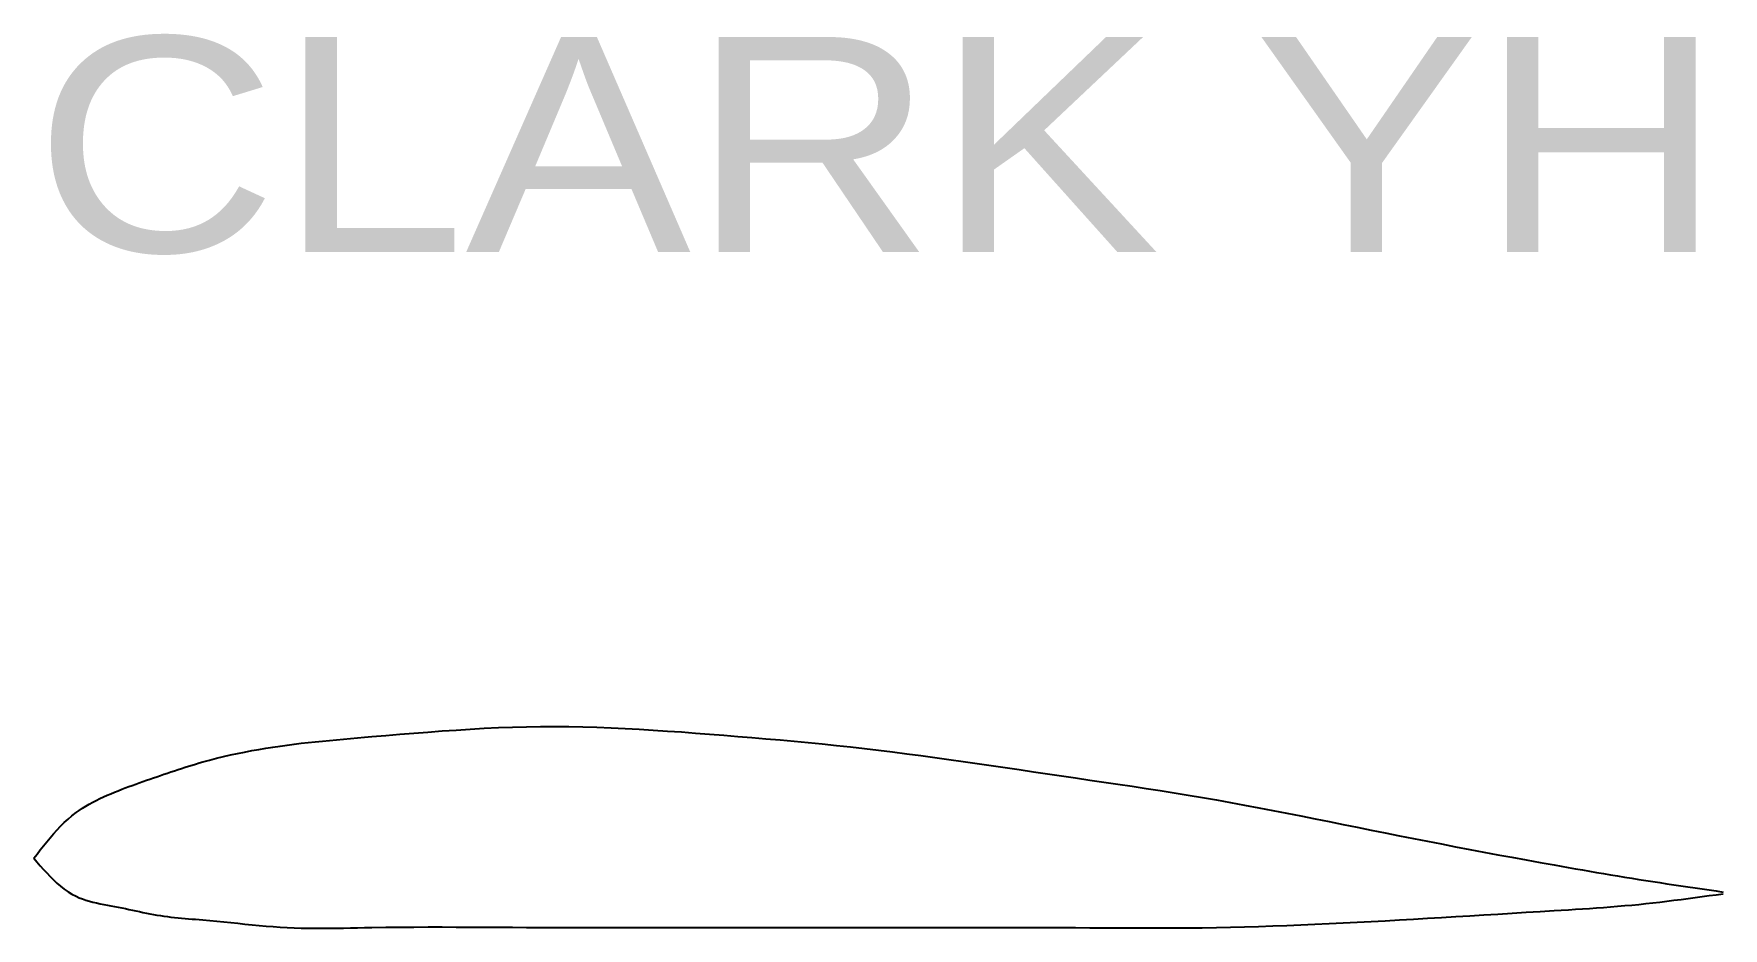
# Model space of a CAD drawing. Extents: x 0.1 to 16.1, y -0.2 to 8.3.
import ezdxf
from ezdxf.enums import TextEntityAlignment as Align

# ---------------------------------------------------------------- set-up
doc = ezdxf.new("R2010")
doc.units = 0
doc.layers.get('0').update_dxf_attribs({"linetype": 'CONTINUOUS'})

msp = doc.modelspace()

# ---------------------------------------------------------------- linework, layer by layer
at = {"color": 3, "linetype": 'CONTINUOUS'}
msp.add_lwpolyline([(0.0808, 0.5086), (0.1113, 0.5481), (0.1419, 0.5875), (0.1727, 0.6266), (0.2039, 0.6652), (0.2356, 0.7032), (0.2679, 0.7405), (0.3009, 0.7769), (0.3347, 0.8123), (0.3695, 0.8465), (0.4053, 0.8794), (0.4424, 0.9108), (0.4807, 0.9405), (0.511, 0.9622), (0.5421, 0.9828), (0.5739, 1.0025), (0.6063, 1.0214), (0.6393, 1.0394), (0.6728, 1.0568), (0.7067, 1.0734), (0.741, 1.0894), (0.7756, 1.1049), (0.8105, 1.1198), (0.8455, 1.1344), (0.8806, 1.1485), (0.9138, 1.1615), (0.947, 1.1743), (0.9802, 1.1868), (1.0135, 1.1991), (1.0467, 1.2112), (1.0801, 1.2231), (1.1134, 1.2349), (1.1468, 1.2466), (1.1802, 1.2582), (1.2136, 1.2696), (1.2471, 1.2811), (1.2805, 1.2925), (1.3136, 1.3037), (1.3467, 1.3149), (1.3799, 1.3261), (1.4131, 1.3371), (1.4463, 1.3481), (1.4796, 1.359), (1.5129, 1.3697), (1.5463, 1.3803), (1.5797, 1.3906), (1.6132, 1.4008), (1.6468, 1.4107), (1.6804, 1.4204), (1.746, 1.4385), (1.8118, 1.4556), (1.8779, 1.4717), (1.9442, 1.4869), (2.0107, 1.5013), (2.0773, 1.5148), (2.1442, 1.5275), (2.2112, 1.5394), (2.2783, 1.5507), (2.3455, 1.5612), (2.4129, 1.5711), (2.4803, 1.5804), (2.5467, 1.589), (2.6132, 1.5971), (2.6798, 1.6047), (2.7464, 1.6119), (2.813, 1.6187), (2.8797, 1.6253), (2.9463, 1.6315), (3.0131, 1.6375), (3.0798, 1.6434), (3.1465, 1.6491), (3.2133, 1.6548), (3.2801, 1.6604), (3.4132, 1.6716), (3.5464, 1.6827), (3.6796, 1.6935), (3.8129, 1.704), (3.9462, 1.714), (4.0795, 1.7232), (4.2128, 1.7317), (4.3461, 1.7391), (4.4795, 1.7455), (4.6129, 1.7506), (4.7463, 1.7542), (4.8797, 1.7564), (5.0131, 1.7568), (5.1464, 1.7557), (5.2798, 1.7531), (5.4131, 1.7491), (5.5465, 1.744), (5.6798, 1.7377), (5.8131, 1.7305), (5.9464, 1.7225), (6.0797, 1.7137), (6.213, 1.7044), (6.3462, 1.6945), (6.4794, 1.6844), (6.613, 1.6739), (6.7466, 1.6632), (6.8801, 1.6521), (7.0135, 1.6408), (7.1469, 1.629), (7.2803, 1.6168), (7.4136, 1.6041), (7.5468, 1.591), (7.68, 1.5772), (7.8131, 1.5629), (7.9461, 1.548), (8.079, 1.5324), (8.2126, 1.516), (8.3461, 1.499), (8.4795, 1.4814), (8.6129, 1.4633), (8.7462, 1.4448), (8.8794, 1.4258), (9.0127, 1.4066), (9.1459, 1.3872), (9.2791, 1.3676), (9.4123, 1.3479), (9.5455, 1.3281), (9.6787, 1.3085), (9.8122, 1.2888), (9.9457, 1.2692), (10.0792, 1.2496), (10.2126, 1.2299), (10.3461, 1.21), (10.4795, 1.1899), (10.6128, 1.1695), (10.7461, 1.1487), (10.8793, 1.1275), (11.0124, 1.1058), (11.1454, 1.0835), (11.2783, 1.0605), (11.412, 1.0367), (11.5456, 1.0122), (11.679, 0.9872), (11.8124, 0.9616), (11.9457, 0.9357), (12.079, 0.9093), (12.2122, 0.8828), (12.3453, 0.856), (12.4785, 0.8291), (12.6116, 0.8022), (12.7448, 0.7753), (12.878, 0.7486), (13.0111, 0.722), (13.1442, 0.6957), (13.2773, 0.6695), (13.4105, 0.6436), (13.5438, 0.6179), (13.677, 0.5924), (13.8103, 0.5672), (13.9437, 0.5422), (14.0771, 0.5174), (14.2106, 0.4929), (14.3441, 0.4686), (14.4776, 0.4446), (14.5442, 0.4328), (14.6108, 0.421), (14.6773, 0.4093), (14.7439, 0.3977), (14.8106, 0.3862), (14.8772, 0.3747), (14.9439, 0.3634), (15.0105, 0.3522), (15.0772, 0.3411), (15.1439, 0.3302), (15.2107, 0.3194), (15.2774, 0.3087), (15.344, 0.2982), (15.4106, 0.2878), (15.4772, 0.2775), (15.5438, 0.2674), (15.6105, 0.2573), (15.6771, 0.2474), (15.7438, 0.2375), (15.8105, 0.2277), (15.8772, 0.2179), (15.9439, 0.2081), (16.0106, 0.1984), (16.0773, 0.1887)], dxfattribs=at)
at = {"color": 1, "linetype": 'CONTINUOUS'}
msp.add_lwpolyline([(0.0808, 0.5086), (0.1111, 0.4732), (0.1416, 0.4379), (0.1724, 0.4031), (0.2035, 0.3691), (0.2351, 0.3359), (0.2673, 0.3039), (0.3003, 0.2732), (0.3341, 0.2442), (0.3689, 0.217), (0.4049, 0.1918), (0.4421, 0.169), (0.4807, 0.1487), (0.5113, 0.1349), (0.5427, 0.1226), (0.5748, 0.1116), (0.6076, 0.1017), (0.6408, 0.0929), (0.6745, 0.0848), (0.7085, 0.0774), (0.7428, 0.0705), (0.7772, 0.064), (0.8117, 0.0576), (0.8462, 0.0512), (0.8806, 0.0447), (0.9144, 0.0381), (0.948, 0.0312), (0.9814, 0.0241), (1.0148, 0.017), (1.0481, 0.0098), (1.0813, 0.0027), (1.1144, -0.0043), (1.1476, -0.0111), (1.1807, -0.0177), (1.2139, -0.024), (1.2472, -0.0298), (1.2805, -0.0352), (1.3135, -0.0401), (1.3466, -0.0445), (1.3797, -0.0485), (1.413, -0.0521), (1.4463, -0.0555), (1.4797, -0.0586), (1.5131, -0.0615), (1.5465, -0.0643), (1.58, -0.067), (1.6135, -0.0697), (1.647, -0.0724), (1.6804, -0.0752), (1.7473, -0.0812), (1.814, -0.0876), (1.8807, -0.0942), (1.9474, -0.1011), (2.014, -0.1079), (2.0806, -0.1148), (2.1472, -0.1214), (2.2137, -0.1277), (2.2803, -0.1335), (2.3469, -0.1388), (2.4136, -0.1434), (2.4803, -0.1472), (2.5467, -0.1501), (2.6133, -0.1522), (2.6798, -0.1535), (2.7464, -0.1542), (2.8131, -0.1543), (2.8798, -0.154), (2.9465, -0.1533), (3.0132, -0.1523), (3.0799, -0.1511), (3.1466, -0.1498), (3.2134, -0.1485), (3.2801, -0.1472), (3.4135, -0.1452), (3.5469, -0.1438), (3.6803, -0.1429), (3.8136, -0.1425), (3.9469, -0.1425), (4.0802, -0.1428), (4.2135, -0.1433), (4.3467, -0.1441), (4.48, -0.1449), (4.6132, -0.1457), (4.7465, -0.1465), (4.8797, -0.1472), (5.013, -0.1478), (5.1463, -0.1481), (5.2796, -0.1483), (5.4129, -0.1484), (5.5462, -0.1484), (5.6795, -0.1483), (5.8128, -0.1482), (5.9461, -0.148), (6.0794, -0.1478), (6.2127, -0.1476), (6.3461, -0.1474), (6.4794, -0.1472), (6.6127, -0.1471), (6.746, -0.1471), (6.8793, -0.1471), (7.0126, -0.1471), (7.1459, -0.1472), (7.2792, -0.1472), (7.4125, -0.1473), (7.5458, -0.1473), (7.6791, -0.1474), (7.8124, -0.1474), (7.9457, -0.1473), (8.079, -0.1472), (8.2123, -0.1471), (8.3456, -0.1469), (8.4789, -0.1467), (8.6122, -0.1465), (8.7455, -0.1463), (8.8788, -0.1461), (9.0121, -0.146), (9.1454, -0.146), (9.2787, -0.1461), (9.412, -0.1463), (9.5454, -0.1467), (9.6787, -0.1472), (9.812, -0.1479), (9.9453, -0.1487), (10.0786, -0.1495), (10.2119, -0.1504), (10.3452, -0.1511), (10.4786, -0.1516), (10.6119, -0.1519), (10.7452, -0.1519), (10.8785, -0.1515), (11.0118, -0.1506), (11.145, -0.1492), (11.2783, -0.1472), (11.4117, -0.1446), (11.5451, -0.1413), (11.6784, -0.1375), (11.8117, -0.1331), (11.9451, -0.1282), (12.0784, -0.1228), (12.2117, -0.117), (12.345, -0.1109), (12.4782, -0.1044), (12.6115, -0.0976), (12.7447, -0.0905), (12.878, -0.0832), (13.0113, -0.0758), (13.1446, -0.0682), (13.2779, -0.0604), (13.4112, -0.0525), (13.5445, -0.0446), (13.6778, -0.0365), (13.8111, -0.0284), (13.9444, -0.0202), (14.0777, -0.012), (14.211, -0.0037), (14.3443, 0.0045), (14.4776, 0.0127), (14.5443, 0.0168), (14.6111, 0.021), (14.6778, 0.0252), (14.7445, 0.0295), (14.8112, 0.0339), (14.8779, 0.0385), (14.9446, 0.0434), (15.0112, 0.0484), (15.0778, 0.0538), (15.1444, 0.0595), (15.2109, 0.0655), (15.2774, 0.0719), (15.3442, 0.0788), (15.411, 0.0861), (15.4777, 0.0937), (15.5444, 0.1017), (15.6111, 0.1099), (15.6777, 0.1184), (15.7444, 0.1271), (15.811, 0.136), (15.8776, 0.1451), (15.9441, 0.1542), (16.0107, 0.1634), (16.0773, 0.1727)], dxfattribs=at)

# ---------------------------------------------------------------- texts
at = {"color": 7}
msp.add_text('CLARK YH', height=2.0359, dxfattribs=at).set_placement((0.0808, 6.2514), (16.0773, 6.2514), align=Align.FIT)

doc.saveas('drawing.dxf')
